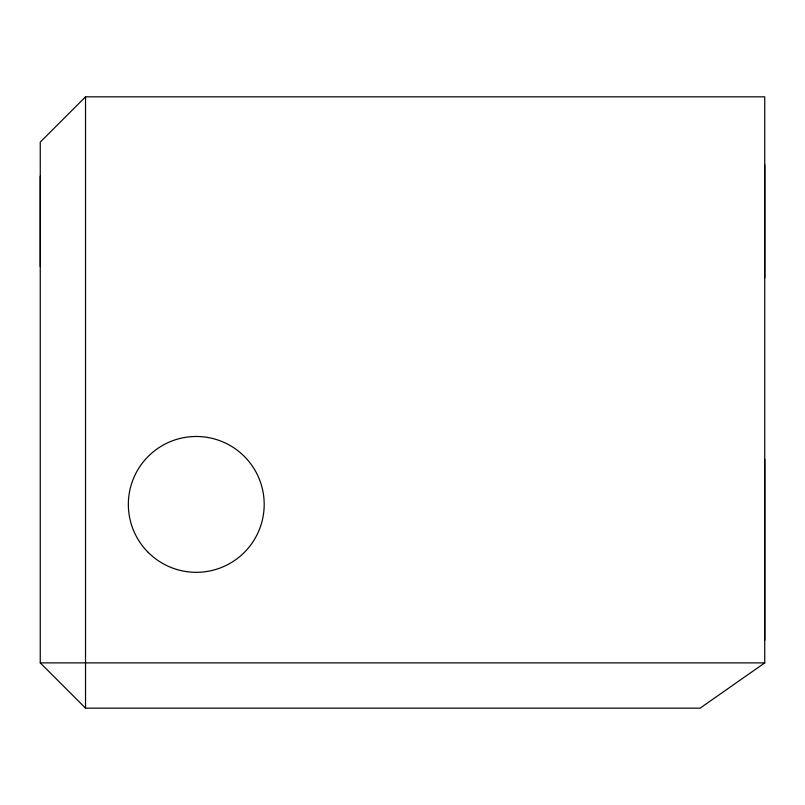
<?xml version="1.0" encoding="UTF-8"?>
<svg xmlns="http://www.w3.org/2000/svg" width="805" height="805" viewBox="0 0 805 805"><rect width="100%" height="100%" fill="white"/><g stroke="black" fill="none" stroke-linecap="round" stroke-linejoin="round"><path stroke-width="1.21" d="M40.25 662.877L40.25 142.113L85.531 96.831L764.75 96.831L764.75 662.887L700.068 708.169L85.531 708.159L40.25 662.877L764.75 662.887M85.531 708.159L85.531 96.831M764.75 164.753L764.75 277.956M764.75 459.122L764.75 640.247M40.25 176.134L40.25 266.586M148.241 552.431A67.922 67.922 0 0 0 261.877 521.982A67.922 67.922 0 0 0 178.69 438.795A67.922 67.922 0 0 0 148.241 552.431"/></g></svg>
